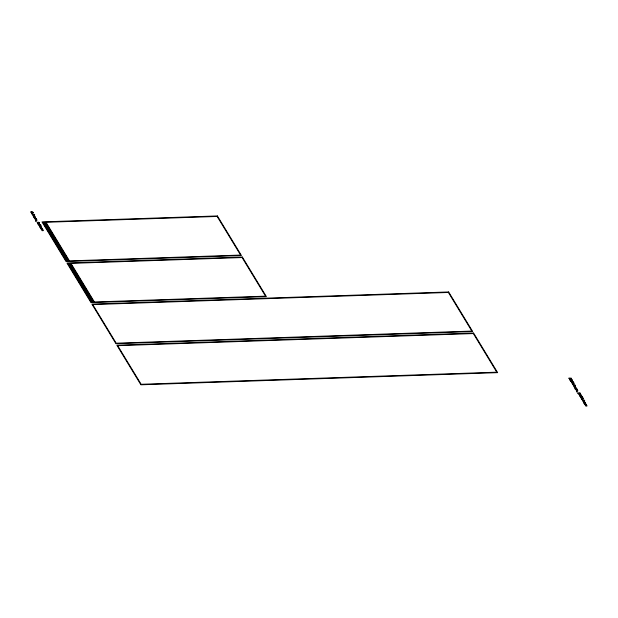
<?xml version="1.0" encoding="UTF-8"?>
<svg xmlns="http://www.w3.org/2000/svg" width="618" height="618" viewBox="0 0 618 618"><rect width="100%" height="100%" fill="white"/><g stroke="black" fill="none" stroke-linecap="round" stroke-linejoin="round"><path stroke-width="0.93" d="M36.261 218.571L34.809 218.857L33.928 217.412L35.357 217.327L33.843 217.266L33.411 216.563L34.809 216.709L34.43 216.153M43.87 222.944L45.709 222.882L46.118 223.561L44.28 223.623L44.697 224.311L46.535 224.249L46.945 224.929L45.106 224.991L45.523 225.67L47.362 225.609L47.771 226.288L45.933 226.35L46.35 227.03L48.189 226.968L48.606 227.656L46.767 227.718L47.177 228.397L49.015 228.336L49.432 229.015L47.594 229.077L48.003 229.757L49.842 229.695L50.259 230.375L48.42 230.437L48.83 231.124L50.668 231.062L51.085 231.742L49.247 231.804L49.656 232.484L51.495 232.422L51.912 233.102L50.073 233.164L50.491 233.843L52.321 233.782L52.739 234.461L50.9 234.531L51.317 235.211L53.156 235.149L53.565 235.829L51.727 235.891L52.144 236.57L53.982 236.509L54.392 237.188L52.553 237.25L52.97 237.938L54.809 237.868L55.218 238.556L53.38 238.618L53.797 239.297L55.635 239.236L56.045 239.915L54.206 239.977L54.623 240.657L56.462 240.595L56.879 241.275L55.041 241.344L55.45 242.024L57.289 241.962L57.706 242.642L55.867 242.704L56.277 243.384L58.115 243.322L58.532 244.002L56.694 244.064L57.103 244.751L58.942 244.682L59.359 245.369L57.52 245.431L57.93 246.111L59.768 246.049L60.185 246.729L58.347 246.791L58.764 247.47L60.595 247.409L61.012 248.088L59.173 248.15L59.591 248.838L61.429 248.776L61.839 249.456L60 249.517L60.417 250.197L62.256 250.136L62.665 250.815L60.827 250.877L61.244 251.557L63.082 251.495L63.492 252.183L61.653 252.244L62.07 252.924L63.909 252.862L64.318 253.542L62.48 253.604L62.897 254.284L64.736 254.222L65.153 254.902L63.314 254.964L63.724 255.651L65.562 255.589L65.979 256.269L64.141 256.331L64.55 257.011L66.389 256.949L66.806 257.629L64.967 257.691L65.377 258.37L67.215 258.309L67.632 258.988L65.794 259.058L66.203 259.738L68.042 259.676M40.649 228.475L41.893 228.158L40.842 226.512M40.688 228.536L42.596 228.938L41.151 229.232L40.232 227.787L41.653 227.702L40.185 227.64L39.714 226.937L41.112 227.092L40.734 226.536M68.822 264.041L70.661 263.979L71.07 264.659L69.231 264.72L69.649 265.4L71.487 265.338L71.897 266.018L70.058 266.088L70.475 266.767L72.314 266.706L72.723 267.385L70.885 267.447L71.302 268.127L73.14 268.065L73.557 268.745L71.719 268.807L72.128 269.494L73.967 269.425L74.384 270.112L72.545 270.174L72.955 270.854L74.793 270.792L75.211 271.472L73.372 271.534L73.781 272.214L75.62 272.152L76.037 272.832L74.199 272.893L74.608 273.581L76.447 273.519L76.864 274.199L75.025 274.261L75.442 274.94L77.273 274.879L77.69 275.558L75.852 275.62L76.269 276.3L78.107 276.238L78.517 276.926L76.678 276.988L77.096 277.667L78.934 277.606L79.343 278.285L77.505 278.347L77.922 279.027L79.761 278.965L80.17 279.645L78.332 279.707L78.749 280.394L80.587 280.333L80.997 281.012L79.158 281.074L79.575 281.754L81.414 281.692L81.831 282.372L79.992 282.434L80.402 283.114L82.24 283.052L82.657 283.739L80.819 283.801L81.228 284.481L83.067 284.419L83.484 285.099L81.646 285.161L82.055 285.84L83.893 285.779L84.311 286.458L82.472 286.52L82.882 287.208L84.72 287.138L85.137 287.826L83.299 287.888L83.716 288.567L85.547 288.506L85.964 289.185L84.125 289.247L84.542 289.927L86.381 289.865L86.79 290.545L84.952 290.614L85.369 291.294L87.208 291.232L87.617 291.912L85.778 291.974L86.196 292.654L88.034 292.592L88.444 293.272L86.605 293.334L87.022 294.021L88.861 293.952L89.27 294.639L87.432 294.701L87.849 295.381L89.687 295.319L90.097 295.999L88.266 296.061L88.675 296.74L90.514 296.679L90.931 297.358L89.092 297.428L89.502 298.108L91.34 298.046L91.758 298.726L89.919 298.788L90.328 299.467L92.167 299.406L92.584 300.085L90.746 300.147L91.155 300.827L92.994 300.765M584.35 403.824L586.297 404.288L584.806 404.581L583.925 403.137L585.354 403.052L583.84 402.99L583.407 402.287L584.806 402.442L584.427 401.885M575.265 386.798C576.586 387.78 573.071 387.022 574.694 387.718C578.541 388.166 572.654 387.579 575.644 389.494C580.433 388.49 572.168 389.201 576.432 388.421L575.381 386.783M576.749 389.24C577.104 390.043 574.47 390.105 577.482 390.213C576.965 390.692 575.42 391.194 577.915 390.87L576.864 389.224M585.91 404.326C586.266 405.13 583.631 405.192 586.636 405.3C586.088 405.779 584.574 406.281 587.069 405.949L586.026 404.311M35.914 218.594C36.269 219.398 33.635 219.46 36.64 219.568C36.13 220.054 34.577 220.556 37.072 220.224L36.022 218.579M42.209 228.977C42.603 229.772 39.938 229.842 42.943 229.95C42.433 230.429 40.881 230.931 43.376 230.599L42.325 228.961M584.543 401.862L585.617 403.175L584.389 403.824M34.546 216.138L35.62 217.443L34.43 218.154L36.3 218.563M46.018 222.279L69.471 260.896M70.97 263.368L94.423 301.993M30.908 211.966L31.858 213.079L33.256 212.971L32.553 211.843L30.908 211.966M32.337 214.322L33.287 215.435L34.685 215.327L33.982 214.199L32.337 214.322M37.211 222.349L38.154 223.453L39.56 223.345L38.849 222.217L37.211 222.349M38.64 224.705L39.583 225.809L40.989 225.701L40.278 224.573L38.64 224.705M570.793 381.043L571.743 382.148L573.141 382.04L572.438 380.912L570.793 381.043M571.75 382.612L572.693 383.716L574.091 383.608L573.388 382.488L571.75 382.612M573.18 384.968L574.122 386.072L575.52 385.964L574.817 384.836L573.18 384.968M579.954 396.13L580.897 397.235L582.303 397.127L581.592 395.999L579.954 396.13M580.912 397.698L581.855 398.803L583.253 398.695L582.55 397.567L580.912 397.698M582.341 400.055L583.284 401.159L584.682 401.051L583.979 399.923L582.341 400.055M31.232 212.105L31.479 212.793L33.248 212.407L31.232 212.105M32.661 214.461L32.908 215.149L34.678 214.755L32.661 214.461M37.528 222.488L37.775 223.168L39.544 222.781L37.528 222.488M38.957 224.844L39.212 225.524L40.973 225.137L38.957 224.844M571.117 381.182L571.364 381.862L573.133 381.476L571.117 381.182M572.067 382.751L572.314 383.43L574.083 383.044L572.067 382.751M573.496 385.107L573.743 385.786L575.512 385.4L573.496 385.107M580.271 396.269L580.526 396.949L582.287 396.563L580.271 396.269M581.229 397.837L581.476 398.517L583.245 398.131L581.229 397.837M582.658 400.194L582.905 400.873L584.674 400.487L582.658 400.194M36.199 221.182L35.581 220.981L36.199 221.182M577.034 391.827L576.416 391.627L577.034 391.827M569.302 378.602C566.235 377.498 575.791 378.417 569.302 378.602M32.121 213.936L31.696 213.697L32.121 213.936M38.424 224.311L37.992 224.079L38.424 224.311M572.963 384.581L572.531 384.342L572.963 384.581M582.117 399.661L581.692 399.429L582.117 399.661M572.353 380.34L569.935 379.637L570.808 380.719L570.221 380.564L569.479 379.336L571.681 380.248C572.871 379.861 569.989 378.857 571.889 379.522L572.353 380.34M580.565 393.851L578.147 393.156L579.02 394.23L578.425 394.083L577.683 392.855L579.893 393.759C581.075 393.38 578.201 392.368 580.093 393.04L580.565 393.851M33.472 216.184C31.34 215.628 37.049 215.767 33.472 216.184M39.776 226.567C37.628 226.003 43.368 226.142 39.776 226.567M574.315 386.829C572.152 386.25 577.954 386.451 574.315 386.829M583.469 401.916C581.314 401.337 587.115 401.538 583.469 401.916M217.405 215.945L42.001 221.916L66.041 261.514L241.445 255.543L217.405 215.945M217.142 216.447L42.851 222.387L66.296 261.005L240.595 255.072L217.142 216.447M45.755 222.781L43.7 222.851L66.559 260.502L68.621 260.433L45.755 222.781M242.356 257.042L66.953 263.013L90.993 302.604L266.397 296.632L242.356 257.042M242.094 257.544L67.802 263.477L91.248 302.102L265.547 296.169L242.094 257.544M70.707 263.878L68.652 263.948L91.51 301.599L93.573 301.522L70.707 263.878M448.645 291.959L91.904 304.102L115.945 343.701L472.693 331.549L448.645 291.959M448.39 292.461L92.754 304.574L116.199 343.199L471.843 331.086L448.39 292.461M473.597 333.048L116.856 345.199L140.896 384.798L497.644 372.646L473.597 333.048M473.342 333.558L117.706 345.671L141.151 384.288L496.795 372.183L473.342 333.558M579.429 394.338L579.73 395.226L579.282 395.489L581.685 395.412L579.429 394.338M581.175 395.18L579.962 395.219L579.506 394.462L581.175 395.18"/></g></svg>
